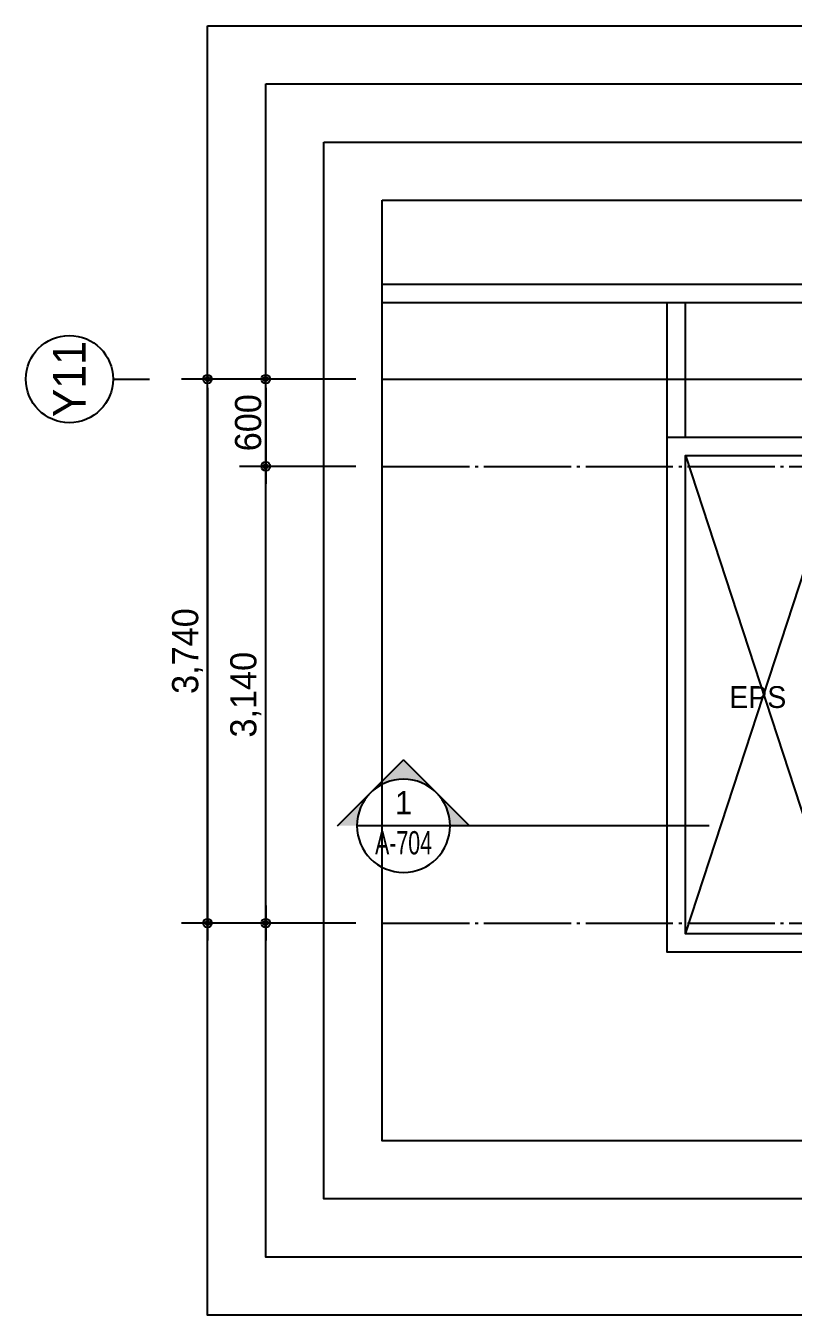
# Model space of a CAD drawing. Header units: millimetres. Extents: x 252711992 to 505989238, y 504776675 to 1009617600.
# Drawn here: x 252755104 to 252760381, y 504806267 to 504815132 of the extents above; entities that cross this region are included whole.
import ezdxf
from ezdxf.enums import TextEntityAlignment as Align
from ezdxf.xclip import XClip

# ---------------------------------------------------------------- set-up
doc = ezdxf.new("R2010")
doc.units = ezdxf.units.MM
doc.header["$XCLIPFRAME"] = 0
doc.linetypes.add('CEN', pattern=[35, 30, -2, 1, -2])
for name, color, linetype in [('$ZCDB_AUDIT_GENERATED_600D18', 7, 'Continuous'), ('4A.TEC CEN', 1, 'CEN'), ('4A.TEC TEXT 2', 3, 'Continuous'), ('4A.TEC 벽체 3', 4, 'Continuous'), ('4A.TEC 심볼', 7, 'Continuous'), ('4A.TEC 해치 1', 9, 'Continuous'), ('SYM', 1, 'Continuous'), ('TEXT', 7, 'Continuous')]:
    doc.layers.add(name, color=color, linetype=linetype)
doc.layers.add('DEFPOINT', color=135, linetype='Continuous', plot=False)
doc.styles.add('GHS', font='malgun.ttf')
doc.styles.add('나눔고딕', font='')
doc.styles.add('돋움', font='')
doc.styles.add('울릉도L', font='')
doc.styles.get('나눔고딕').set_extended_font_data('Dotum')
doc.styles.get('돋움').set_extended_font_data('Dotum')
doc.styles.get('울릉도L').set_extended_font_data('Dotum')
doc.dimstyles.new('DIM_600(외부치수)', dxfattribs={"dimscale": 400, "dimtxt": 3.3, "dimasz": 1, "dimexe": 2, "dimexo": 2, "dimgap": 1, "dimtad": 1, "dimdec": 0, "dimdsep": 46, "dimlunit": 6, "dimtxsty": '나눔고딕', "dimblk1": 'DIMDOT', "dimblk2": 'DIMDOT', "dimsah": 1, "dimcen": 2.5, "dimdle": 1.5, "dimclrd": 8, "dimclre": 8, "dimclrt": 3, "dimadec": 0, "dimazin": 0, "dimtfac": 1, "dimtdec": 0, "dimtix": 1, "dimtmove": 2, "dimatfit": 3, "dimldrblk": 'DIMDOT', "dimfxl": 1, "dimtvp": 1, "dimtolj": 1, "dimtzin": 0, "dimarcsym": 0})

# ---------------------------------------------------------------- blocks, each defined once
blk = doc.blocks.new('ccs122')
at = {"layer": '4A.TEC 심볼'}
blk.add_line((0, 8), (0, 3), dxfattribs=at)
blk.add_circle((0, 14), 6, dxfattribs=at)
at = {"layer": '4A.TEC TEXT 2', "color": 3, "style": 'GHS'}
blk.add_attdef('NO', text='', height=4.5, dxfattribs=at).set_placement((-0.01, 14.02), align=Align.MIDDLE_CENTER)
blk = doc.blocks.new('DIMDOT')
at = {"color": 0}
blk.add_line((-2, 0), (2, 0), dxfattribs=at)
for radius in [0.5, 0.25]:
    blk.add_circle((0, 0), radius, dxfattribs=at)
blk = doc.blocks.new('*D110')
at = {"layer": '$ZCDB_AUDIT_GENERATED_600D18', "color": 8, "lineweight": -2, "transparency": 16777216}
for p, q in [((252757374, 504812703.2), (252756174, 504812703.2)), ((252756354, 504812643.2), (252756354, 504809023.2)), ((252757374, 504808963.2), (252756174, 504808963.2))]:
    blk.add_line(p, q, dxfattribs=at)
at = {"layer": 'Defpoints', "color": 0, "transparency": 16777216}
for p in [(252757554, 504812703.2, 0), (252756354, 504808963.2), (252757554, 504808963.2, 0)]:
    blk.add_point(p, dxfattribs=at)
at = {"layer": '$ZCDB_AUDIT_GENERATED_600D18', "color": 8, "lineweight": -2, "transparency": 16777216, "xscale": 60, "yscale": 60, "zscale": 60}
for p, rotation in [((252756354, 504812703.2), 90), ((252756354, 504808963.2), 270)]:
    blk.add_blockref('DIMDOT', p, dxfattribs=dict(at, rotation=rotation))
at = {"layer": '$ZCDB_AUDIT_GENERATED_600D18', "color": 3, "transparency": 16777216, "insert": (252756216.6, 504810833.2), "char_height": 180, "attachment_point": 5, "rotation": 90, "style": '나눔고딕'}
blk.add_mtext('\\A1;3,740', dxfattribs=at)
blk = doc.blocks.new('*D111')
at = {"layer": '$ZCDB_AUDIT_GENERATED_600D18', "color": 8, "lineweight": -2, "transparency": 16777216}
for p, q in [((252757374, 504812703.2), (252756574, 504812703.2)), ((252756754, 504812643.2), (252756754, 504812163.2)), ((252757374, 504812103.2), (252756574, 504812103.2))]:
    blk.add_line(p, q, dxfattribs=at)
at = {"layer": 'Defpoints', "color": 0, "transparency": 16777216}
for p in [(252757554, 504812703.2, 0), (252756754, 504812103.2), (252757554, 504812103.2, 0)]:
    blk.add_point(p, dxfattribs=at)
at = {"layer": '$ZCDB_AUDIT_GENERATED_600D18', "color": 8, "lineweight": -2, "transparency": 16777216, "xscale": 60, "yscale": 60, "zscale": 60}
for p, rotation in [((252756754, 504812703.2), 90), ((252756754, 504812103.2), 270)]:
    blk.add_blockref('DIMDOT', p, dxfattribs=dict(at, rotation=rotation))
at = {"layer": '$ZCDB_AUDIT_GENERATED_600D18', "color": 3, "transparency": 16777216, "insert": (252756633.9, 504812403.2), "char_height": 180, "attachment_point": 5, "rotation": 90, "style": '나눔고딕'}
blk.add_mtext('\\A1;600', dxfattribs=at)
blk = doc.blocks.new('*D112')
at = {"layer": '$ZCDB_AUDIT_GENERATED_600D18', "color": 8, "lineweight": -2, "transparency": 16777216}
for p, q in [((252757374, 504812103.2), (252756574, 504812103.2)), ((252756754, 504809023.2), (252756754, 504812043.2)), ((252757374, 504808963.2), (252756574, 504808963.2))]:
    blk.add_line(p, q, dxfattribs=at)
at = {"layer": 'Defpoints', "color": 0, "transparency": 16777216}
for p in [(252756754, 504812103.2), (252757554, 504812103.2, 0), (252757554, 504808963.2, 0)]:
    blk.add_point(p, dxfattribs=at)
at = {"layer": '$ZCDB_AUDIT_GENERATED_600D18', "color": 8, "lineweight": -2, "transparency": 16777216, "xscale": 60, "yscale": 60, "zscale": 60}
for p, rotation in [((252756754, 504812103.2), 90), ((252756754, 504808963.2), 270)]:
    blk.add_blockref('DIMDOT', p, dxfattribs=dict(at, rotation=rotation))
at = {"layer": '$ZCDB_AUDIT_GENERATED_600D18', "color": 3, "transparency": 16777216, "insert": (252756616.6, 504810533.2), "char_height": 180, "attachment_point": 5, "rotation": 90, "style": '나눔고딕'}
blk.add_mtext('\\A1;3,140', dxfattribs=at)
blk = doc.blocks.new('dwgFD3B')
at = {"layer": '4A.TEC CEN', "color": 250, "ltscale": 500}
blk.add_line((49194.51, -103936.83, -3333.33), (358000, -103936.83, -3333.33), dxfattribs=at)
blk = doc.blocks.new('단면기호1')
at = {"layer": 'SYM'}
h = blk.add_hatch(color=256, dxfattribs=at)
h.paths.add_polyline_path([(4.24, 4.24, -0.198912), (6, 0), (8.49, 0)])
h.paths.add_polyline_path([(0, 8.49), (-4.24, 4.24, -0.414214), (4.24, 4.24)])
h.paths.add_polyline_path([(-4.24, 4.24), (-8.49, 0), (-6, 0, -0.198912)])
for p in [(-8.49, 0), (8.49, 0)]:
    blk.add_line(p, (0, 8.49), dxfattribs=at)
blk.add_circle((0, 0), 6, dxfattribs=at)

msp = doc.modelspace()

# ---------------------------------------------------------------- linework, layer by layer
at = {"layer": '4A.TEC CEN', "ltscale": 20}
for p, q in [((252757554.04, 504812103.18), (252769329.04, 504812103.18)), ((252757554.04, 504808963.18), (252769329.04, 504808963.18))]:
    msp.add_line(p, q, dxfattribs=at)
at = {"layer": '4A.TEC 벽체 3'}
for p, q in [((252769329.04, 504813353.18, -4999.55), (252757554.04, 504813353.18, -4999.55)), ((252769329.04, 504813228.18, -4999.55), (252757554.04, 504813228.18, -4999.55)), ((252759515.3, 504812303.18, -4999.55), (252759515.3, 504813228.18, -4999.55)), ((252759640.3, 504812303.18, -4999.55), (252759640.3, 504813228.18, -4999.55))]:
    msp.add_line(p, q, dxfattribs=at)
at = {"layer": '4A.TEC 벽체 3', "elevation": -4999.55, "flags": 128}
for points in [[(252760715.3, 504808763.18), (252759515.3, 504808763.18), (252759515.3, 504812303.18), (252760715.3, 504812303.18)], [(252760715.3, 504808888.18), (252759640.3, 504808888.18), (252759640.3, 504812178.18), (252760715.3, 504812178.18)]]:
    msp.add_lwpolyline(points, dxfattribs=at)
at = {"layer": '4A.TEC 해치 1'}
for p, q in [((252759640.3, 504808888.18, -4999.55), (252760715.3, 504812178.18, -4999.55)), ((252759640.3, 504812178.18, -4999.55), (252760715.3, 504808888.18, -4999.55))]:
    msp.add_line(p, q, dxfattribs=at)
at = {"layer": 'DEFPOINT', "elevation": 3333.33}
for points in [[(252756354.04, 504815132.16), (252770529.04, 504815132.16), (252770529.04, 504806267.16), (252756354.04, 504806267.16)], [(252756754.04, 504814732.16), (252770129.04, 504814732.16), (252770129.04, 504806667.16), (252756754.04, 504806667.16)], [(252757154.04, 504814332.16), (252769729.04, 504814332.16), (252769729.04, 504807067.16), (252757154.04, 504807067.16)], [(252757554.04, 504813932.16), (252769329.04, 504813932.16), (252769329.04, 504807467.16), (252757554.04, 504807467.16)]]:
    msp.add_lwpolyline(points, close=True, dxfattribs=at)
at = {"layer": 'SYM'}
msp.add_line((252759804.09, 504809632.12), (252758021.66, 504809632.12), dxfattribs=at)
msp.add_lwpolyline([(252758021.66, 504809632.12), (252757381.2, 504809632.12)], dxfattribs=at)

# ---------------------------------------------------------------- block references
ref = msp.add_blockref('dwgFD3B', (252558347.67, 504916640.01, -1666.22))
XClip(ref).set_block_clipping_path([(199206.3709577918, -109172.850899756), (210981.3709591925, -102707.850900948)])
at = {"layer": '4A.TEC 심볼'}
ref = msp.add_blockref('ccs122', (252756104.04, 504812703.18, -4999.55), dxfattribs=dict(at, xscale=49.99999977496833, yscale=49.99999977496833, zscale=49.99999977496833, rotation=90))
ref.add_attrib('NO', 'Y11', dxfattribs={"layer": '0', "color": 3, "height": 225, "rotation": 90, "style": '울릉도L'}).set_placement((252755403.15, 504812702.87, -4999.55), align=Align.MIDDLE_CENTER)
at = {"layer": 'SYM', "xscale": -53.37150118498497, "yscale": 53.37150118498497, "zscale": 53.37150118498497, "rotation": 359.9999999999999}
msp.add_blockref('단면기호1', (252757701.43, 504809632.12), dxfattribs=at)

# ---------------------------------------------------------------- texts
at = {"layer": 'TEXT', "style": '돋움'}
msp.add_text('EPS', height=150, dxfattribs=at).set_placement((252760137.1, 504810517.03), align=Align.MIDDLE_CENTER)
msp.add_text('1', height=160.11, dxfattribs=at).set_placement((252757701.43, 504809710.9), align=Align.CENTER)
at = {"layer": 'TEXT', "style": '돋움', "width": 0.7}
msp.add_text('A-704', height=160.115, dxfattribs=at).set_placement((252757701.43, 504809435.21), align=Align.CENTER)

# ---------------------------------------------------------------- dimensions: what is measured, and where the dimension line sits
at = {"layer": '$ZCDB_AUDIT_GENERATED_600D18'}
for base, p1, p2, angle, picture, middle in [((252756354.04, 504808963.18, -4999.55), (252757554.04, 504812703.18, -4999.55), (252757554.04, 504808963.18, -4999.55), 270, '*D110', (252756216.58, 504810833.18, -4999.55)), ((252756754.04, 504812103.18, -4999.55), (252757554.04, 504812703.18, -4999.55), (252757554.04, 504812103.18, -4999.55), 270, '*D111', (252756633.92, 504812403.18, -4999.55)), ((252756754.04, 504812103.18, -4999.55), (252757554.04, 504808963.18, -4999.55), (252757554.04, 504812103.18, -4999.55), 90, '*D112', (252756616.58, 504810533.18, -4999.55))]:
    dim = msp.add_linear_dim(base=base, p1=p1, p2=p2, angle=angle, dimstyle='DIM_600(외부치수)', override={"dimscale": 300, "dimtxt": 0.6, "dimasz": 0.2, "dimexe": 0.6, "dimexo": 0.6, "dimgap": 0.1, "dimdec": 1, "dimblk1": 'DIMDOT', "dimblk2": 'DIMDOT', "dimdle": 0.5}, dxfattribs=at)
    dim.commit()
    dim.dimension.update_dxf_attribs({"geometry": picture, "text_midpoint": middle})

doc.saveas('drawing.dxf')
